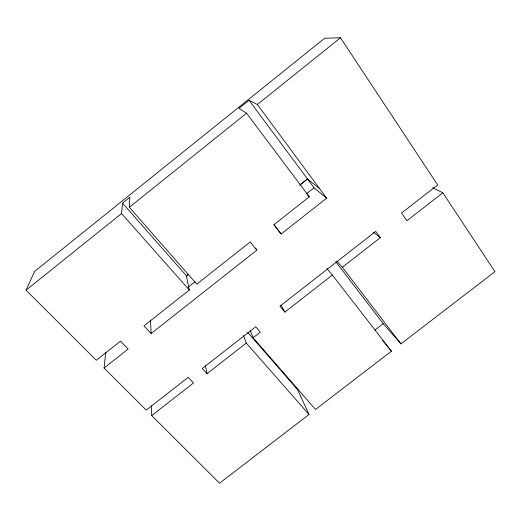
<?xml version="1.0" encoding="UTF-8"?>
<svg xmlns="http://www.w3.org/2000/svg" width="521" height="521" viewBox="0 0 521 521"><rect width="100%" height="100%" fill="white"/><g stroke="black" fill="none" stroke-linecap="round" stroke-linejoin="round"><path stroke-width="0.78" d="M122.546 203.177L186.355 275.739L189.338 290.047L143.952 325.885L151.136 333.505L256.846 250.165L250.191 241.998L196.788 284.16L129.338 207.273L129.879 197.283L122.546 203.177L121.536 213.538L26.05 290.184L96.294 360.272L120.514 341.138L128.179 349.031L104.076 368.034L146.245 410.112L188.179 377.36L193.506 382.994L151.728 415.582L219.517 483.214L309.025 414.469L297.595 389.682L247.69 332.378M104.076 368.034L105.73 352.242M26.05 290.184L34.575 271.448L324.635 38.261L340.487 37.786L437.64 184.883L401.567 213.05L406.94 220.761L442.843 192.77L494.95 271.669L400.949 343.867L383.215 323.632L335.758 261.724M249.012 100.286L238.963 108.361L246.537 113.2L309.324 196.788L273.838 224.805L281.119 234.027L326.654 198.143L257.348 104.519L249.012 100.286L307.566 179.035L299.757 185.215M129.338 207.273L246.537 113.2M257.348 104.519L340.487 37.786M300.213 184.61L307.41 178.911L319.627 188.654M186.355 275.739L188.27 274.228M186.388 275.902L188.146 274.515M188.068 287.247L195.095 281.698M306.439 193.832L314.039 187.827L326.654 198.143M336.976 261.399L342.349 267.273L380.304 237.667L375.745 231.37L279.933 306.192L284.857 312.112L332.352 275.062L391.434 351.174L315.524 409.48L253.089 337.745L250.197 330.36M253.089 337.745L260.292 332.131L255.7 326.797L202.285 368.503L207.058 373.648L246.277 343.059L243.554 335.544M374.99 329.975L383.215 323.632M432.671 187.801L442.843 192.77M373.524 232.242L380.304 237.667M307.527 195.186L309.324 196.788M121.536 213.538L189.338 290.047M246.277 343.059L309.025 414.469M326.739 268.387L332.352 275.062M382.642 340.506L391.434 351.174M342.349 267.273L400.949 343.867M273.974 224.531L281.119 234.027M307.41 178.911L314.039 187.827M255.642 248.074L256.449 249.468M281.014 305.098L284.857 312.112M205.287 365.169L207.058 373.648M150.53 320.154L151.136 333.505M151.37 405.859L151.728 415.582"/></g></svg>
